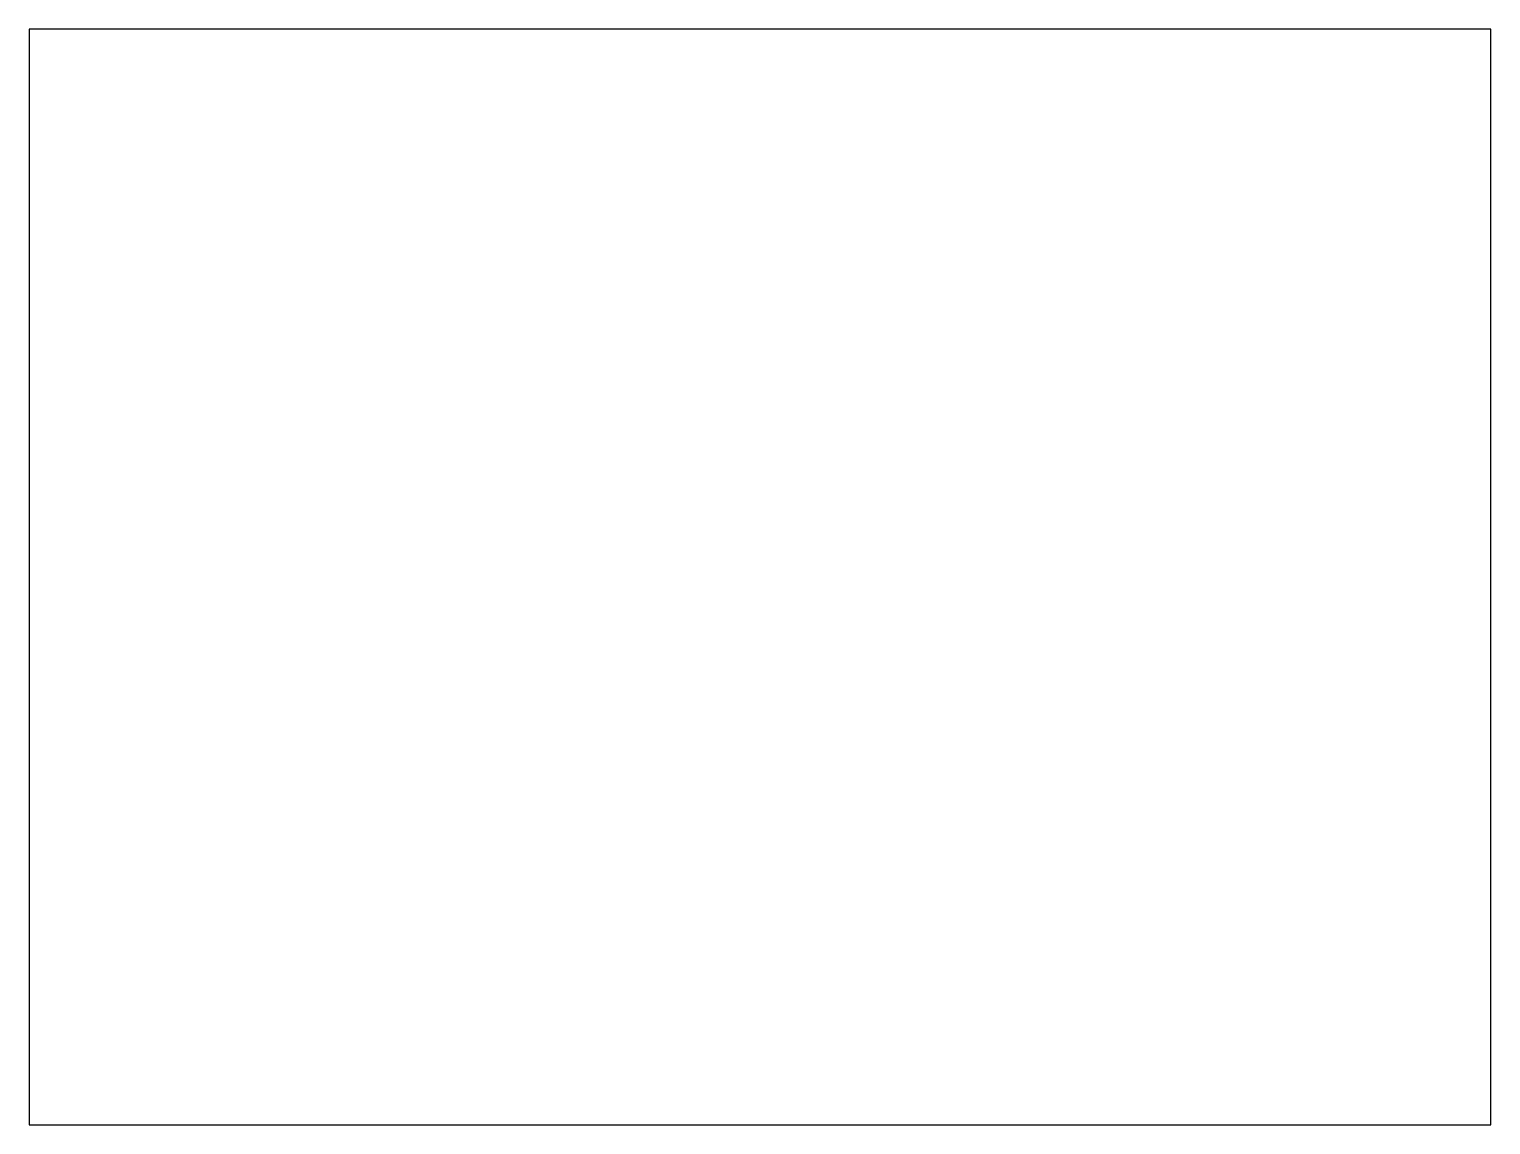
# Model space of a CAD drawing. Header units: inches. Extents: x 0 to 48, y 0 to 36.
import ezdxf

# ---------------------------------------------------------------- set-up
doc = ezdxf.new("R2010")
doc.units = ezdxf.units.IN
doc.header["$MEASUREMENT"] = 0
doc.layers.add('Profile', color=181, linetype='Continuous', true_color=0xac5ef3)

msp = doc.modelspace()

# ---------------------------------------------------------------- linework, layer by layer
at = {"layer": 'Profile'}
msp.add_lwpolyline([(0, 0), (48, 0), (48, 36), (0, 36)], close=True, dxfattribs=at)

doc.saveas('drawing.dxf')
